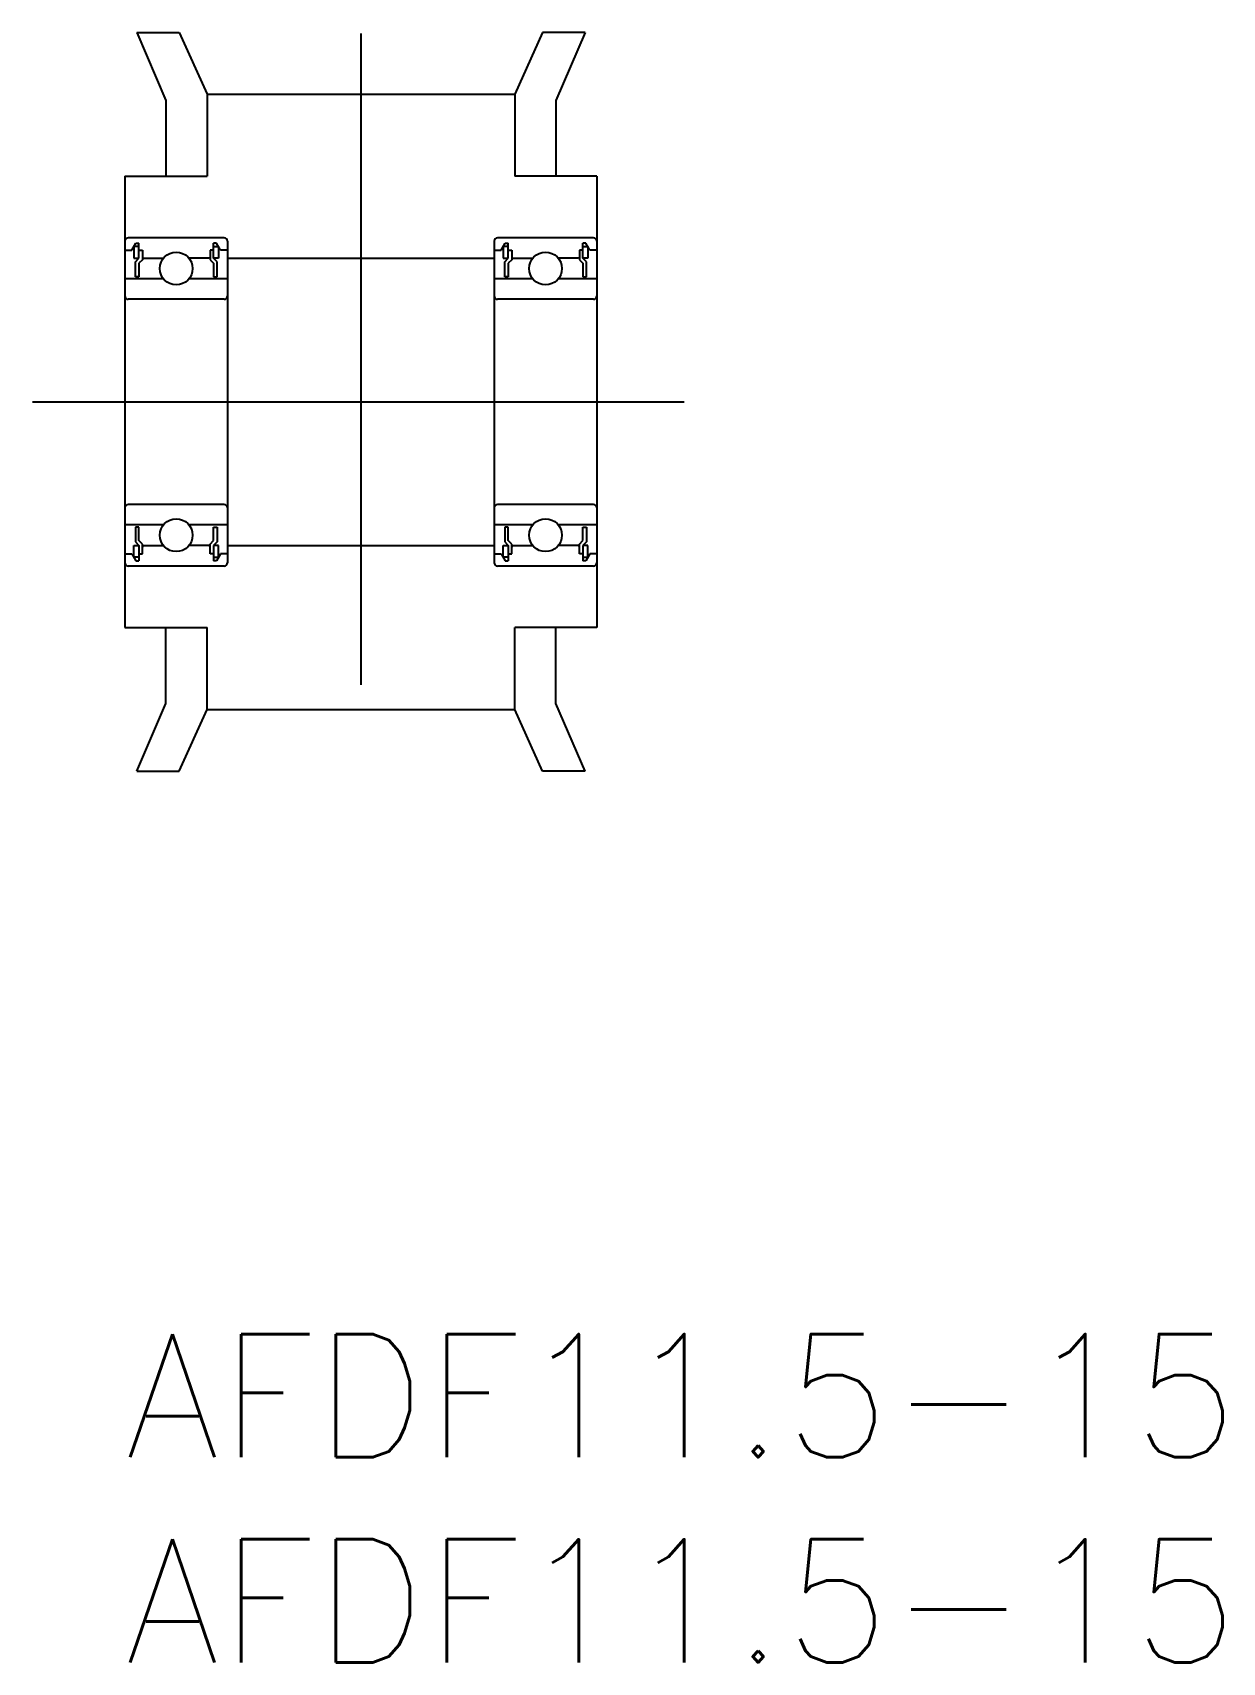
# Model space of a CAD drawing. Extents: x -2.2 to 26.7, y -8 to 31.7.
import ezdxf

# ---------------------------------------------------------------- set-up
doc = ezdxf.new("R2010")
doc.units = 0
doc.header["$LTSCALE"] = 0.5
doc.linetypes.add('CENTER', pattern=[50.8, 31.75, -6.35, 6.35, -6.35])
doc.layers.get('0').update_dxf_attribs({"linetype": 'CONTINUOUS'})
doc.layers.add('CENTER', color=1, linetype='CENTER')
doc.styles.get("Standard").update_dxf_attribs({"font": 'txt.shx', "height": 3, "bigfont": 'bigfont.shx'})

# ---------------------------------------------------------------- blocks, each defined once
blk = doc.blocks.new('*U10')
at = {"color": 7, "linetype": 'CONTINUOUS'}
blk.add_text('AFDF11.5-15', height=3, dxfattribs=at).set_placement((0, -3))
blk = doc.blocks.new('*U11')
at = {"color": 7, "linetype": 'CONTINUOUS'}
blk.add_text('AFDF11.5-15', height=3, dxfattribs=at).set_placement((0, -8))

msp = doc.modelspace()

# ---------------------------------------------------------------- linework, layer by layer
at = {"color": 7, "linetype": 'CONTINUOUS'}
for p, q in [((0.289, 31.721), (1, 30.069)), ((0.289, 31.721), (1.325, 31.721)), ((1.325, 31.721), (2, 30.221)), ((10.175, 31.721), (9.5, 30.221)), ((11.211, 31.721), (10.175, 31.721)), ((11.211, 31.721), (10.5, 30.069)), ((2, 30.221), (9.5, 30.221)), ((2, 30.221), (2, 28.221)), ((9.5, 30.221), (9.5, 28.221)), ((1, 30.069), (1, 28.221)), ((10.5, 30.069), (10.5, 28.221)), ((0, 28.221), (0, 17.221)), ((0, 28.221), (2, 28.221)), ((11.5, 28.221), (9.5, 28.221)), ((11.5, 28.221), (11.5, 17.221)), ((2.42, 26.721), (0.08, 26.721)), ((2.5, 26.641), (2.5, 18.801)), ((9, 26.641), (9, 18.801)), ((11.42, 26.721), (9.08, 26.721)), ((0, 26.421), (0.17, 26.421)), ((0.17, 26.421), (0.268, 26.591)), ((0.219, 26.506), (0.219, 26.221)), ((0.34, 26.506), (0.219, 26.506)), ((0.219, 26.221), (0.34, 26.221)), ((0.255, 26.136), (0.34, 26.221)), ((0.268, 26.591), (0.34, 26.591)), ((0.34, 26.221), (0.34, 26.591)), ((0.34, 26.421), (0.425, 26.421)), ((0.425, 26.421), (0.425, 26.186)), ((0.425, 26.251), (0.455, 26.221)), ((0.455, 26.221), (0.938, 26.221)), ((2.045, 26.221), (1.562, 26.221)), ((2.075, 26.251), (2.045, 26.221)), ((2.075, 26.421), (2.075, 26.186)), ((2.16, 26.421), (2.075, 26.421)), ((2.232, 26.591), (2.16, 26.591)), ((2.16, 26.221), (2.16, 26.591)), ((2.16, 26.506), (2.281, 26.506)), ((2.245, 26.136), (2.16, 26.221)), ((2.281, 26.221), (2.16, 26.221)), ((2.33, 26.421), (2.232, 26.591)), ((2.281, 26.506), (2.281, 26.221)), ((2.5, 26.421), (2.33, 26.421)), ((2.5, 26.221), (9, 26.221)), ((9, 26.421), (9.17, 26.421)), ((9.17, 26.421), (9.268, 26.591)), ((9.219, 26.506), (9.219, 26.221)), ((9.34, 26.506), (9.219, 26.506)), ((9.219, 26.221), (9.34, 26.221)), ((9.255, 26.136), (9.34, 26.221)), ((9.268, 26.591), (9.34, 26.591)), ((9.34, 26.221), (9.34, 26.591)), ((9.34, 26.421), (9.425, 26.421)), ((9.425, 26.421), (9.425, 26.186)), ((9.425, 26.251), (9.455, 26.221)), ((9.455, 26.221), (9.938, 26.221)), ((11.045, 26.221), (10.562, 26.221)), ((11.075, 26.251), (11.045, 26.221)), ((11.075, 26.421), (11.075, 26.186)), ((11.16, 26.421), (11.075, 26.421)), ((11.232, 26.591), (11.16, 26.591)), ((11.16, 26.221), (11.16, 26.591)), ((11.16, 26.506), (11.281, 26.506)), ((11.245, 26.136), (11.16, 26.221)), ((11.281, 26.221), (11.16, 26.221)), ((11.33, 26.421), (11.232, 26.591)), ((11.281, 26.506), (11.281, 26.221)), ((11.5, 26.421), (11.33, 26.421)), ((0.255, 25.771), (0.255, 26.136)), ((0.425, 26.186), (0.34, 26.101)), ((0.34, 26.101), (0.34, 25.771)), ((2.075, 26.186), (2.16, 26.101)), ((2.16, 26.101), (2.16, 25.771)), ((2.245, 25.771), (2.245, 26.136)), ((9.255, 25.771), (9.255, 26.136)), ((9.425, 26.186), (9.34, 26.101)), ((9.34, 26.101), (9.34, 25.771)), ((11.075, 26.186), (11.16, 26.101)), ((11.16, 26.101), (11.16, 25.771)), ((11.245, 25.771), (11.245, 26.136)), ((0.938, 25.721), (0, 25.721)), ((0.34, 25.771), (0.255, 25.771)), ((2.5, 25.721), (1.562, 25.721)), ((2.16, 25.771), (2.245, 25.771)), ((9.938, 25.721), (9, 25.721)), ((9.34, 25.771), (9.255, 25.771)), ((11.5, 25.721), (10.562, 25.721)), ((11.16, 25.771), (11.245, 25.771)), ((2.42, 25.221), (0.08, 25.221)), ((11.42, 25.221), (9.08, 25.221)), ((2.42, 20.221), (0.08, 20.221)), ((11.42, 20.221), (9.08, 20.221)), ((0.938, 19.721), (0, 19.721)), ((0.34, 19.671), (0.255, 19.671)), ((0.255, 19.671), (0.255, 19.306)), ((0.34, 19.341), (0.34, 19.671)), ((2.5, 19.721), (1.562, 19.721)), ((2.16, 19.671), (2.245, 19.671)), ((2.16, 19.341), (2.16, 19.671)), ((2.245, 19.671), (2.245, 19.306)), ((9.938, 19.721), (9, 19.721)), ((9.34, 19.671), (9.255, 19.671)), ((9.255, 19.671), (9.255, 19.306)), ((9.34, 19.341), (9.34, 19.671)), ((11.5, 19.721), (10.562, 19.721)), ((11.16, 19.671), (11.245, 19.671)), ((11.16, 19.341), (11.16, 19.671)), ((11.245, 19.671), (11.245, 19.306)), ((0.219, 18.936), (0.219, 19.221)), ((0.219, 19.221), (0.34, 19.221)), ((0.255, 19.306), (0.34, 19.221)), ((0.425, 19.256), (0.34, 19.341)), ((0.34, 19.221), (0.34, 18.851)), ((0.425, 19.021), (0.425, 19.256)), ((0.425, 19.191), (0.455, 19.221)), ((0.455, 19.221), (0.938, 19.221)), ((2.045, 19.221), (1.562, 19.221)), ((2.075, 19.191), (2.045, 19.221)), ((2.075, 19.256), (2.16, 19.341)), ((2.075, 19.021), (2.075, 19.256)), ((2.245, 19.306), (2.16, 19.221)), ((2.16, 19.221), (2.16, 18.851)), ((2.281, 19.221), (2.16, 19.221)), ((2.281, 18.936), (2.281, 19.221)), ((2.5, 19.221), (9, 19.221)), ((9.219, 18.936), (9.219, 19.221)), ((9.219, 19.221), (9.34, 19.221)), ((9.255, 19.306), (9.34, 19.221)), ((9.425, 19.256), (9.34, 19.341)), ((9.34, 19.221), (9.34, 18.851)), ((9.425, 19.021), (9.425, 19.256)), ((9.425, 19.191), (9.455, 19.221)), ((9.455, 19.221), (9.938, 19.221)), ((11.045, 19.221), (10.562, 19.221)), ((11.075, 19.191), (11.045, 19.221)), ((11.075, 19.256), (11.16, 19.341)), ((11.075, 19.021), (11.075, 19.256)), ((11.245, 19.306), (11.16, 19.221)), ((11.16, 19.221), (11.16, 18.851)), ((11.281, 19.221), (11.16, 19.221)), ((11.281, 18.936), (11.281, 19.221)), ((0, 19.021), (0.17, 19.021)), ((2.42, 18.721), (0.08, 18.721)), ((0.17, 19.021), (0.268, 18.851)), ((0.34, 18.936), (0.219, 18.936)), ((0.268, 18.851), (0.34, 18.851)), ((0.34, 19.021), (0.425, 19.021)), ((2.16, 19.021), (2.075, 19.021)), ((2.16, 18.936), (2.281, 18.936)), ((2.232, 18.851), (2.16, 18.851)), ((2.33, 19.021), (2.232, 18.851)), ((2.5, 19.021), (2.33, 19.021)), ((9, 19.021), (9.17, 19.021)), ((11.42, 18.721), (9.08, 18.721)), ((9.17, 19.021), (9.268, 18.851)), ((9.34, 18.936), (9.219, 18.936)), ((9.268, 18.851), (9.34, 18.851)), ((9.34, 19.021), (9.425, 19.021)), ((11.16, 19.021), (11.075, 19.021)), ((11.16, 18.936), (11.281, 18.936)), ((11.232, 18.851), (11.16, 18.851)), ((11.33, 19.021), (11.232, 18.851)), ((11.5, 19.021), (11.33, 19.021)), ((0, 17.221), (2, 17.221)), ((1, 15.373), (1, 17.221)), ((2, 15.221), (2, 17.221)), ((11.5, 17.221), (9.5, 17.221)), ((9.5, 15.221), (9.5, 17.221)), ((10.5, 15.373), (10.5, 17.221)), ((0.289, 13.721), (1, 15.373)), ((1.325, 13.721), (2, 15.221)), ((2, 15.221), (9.5, 15.221)), ((10.175, 13.721), (9.5, 15.221)), ((11.211, 13.721), (10.5, 15.373)), ((0.289, 13.721), (1.325, 13.721)), ((11.211, 13.721), (10.175, 13.721))]:
    msp.add_line(p, q, dxfattribs=at)
for centre in [(1.25, 25.971), (10.25, 25.971), (1.25, 19.471), (10.25, 19.471)]:
    msp.add_circle(centre, 0.4, dxfattribs=at)
for centre, start, end in [((0.08, 26.641), 90, 180), ((2.42, 26.641), 0, 90), ((9.08, 26.641), 90, 180), ((11.42, 26.641), 0, 90), ((0.08, 25.301), 180, 270), ((2.42, 25.301), 270, 0), ((9.08, 25.301), 180, 270), ((11.42, 25.301), 270, 0), ((0.08, 20.141), 90, 180), ((2.42, 20.141), 0, 90), ((9.08, 20.141), 90, 180), ((11.42, 20.141), 0, 90), ((0.08, 18.801), 180, 270), ((2.42, 18.801), 270, 0), ((9.08, 18.801), 180, 270), ((11.42, 18.801), 270, 0)]:
    msp.add_arc(centre, 0.08, start, end, dxfattribs=at)
at = {"layer": 'CENTER', "color": 1, "linetype": 'CENTER'}
for p, q in [((5.75, 31.701), (5.75, 13.741)), ((-2.25, 22.721), (13.75, 22.721))]:
    msp.add_line(p, q, dxfattribs=at)

# ---------------------------------------------------------------- block references
at = {"color": 7, "linetype": 'CONTINUOUS'}
for name in ['*U10', '*U11']:
    msp.add_blockref(name, (0, 0), dxfattribs=at)

doc.saveas('drawing.dxf')
